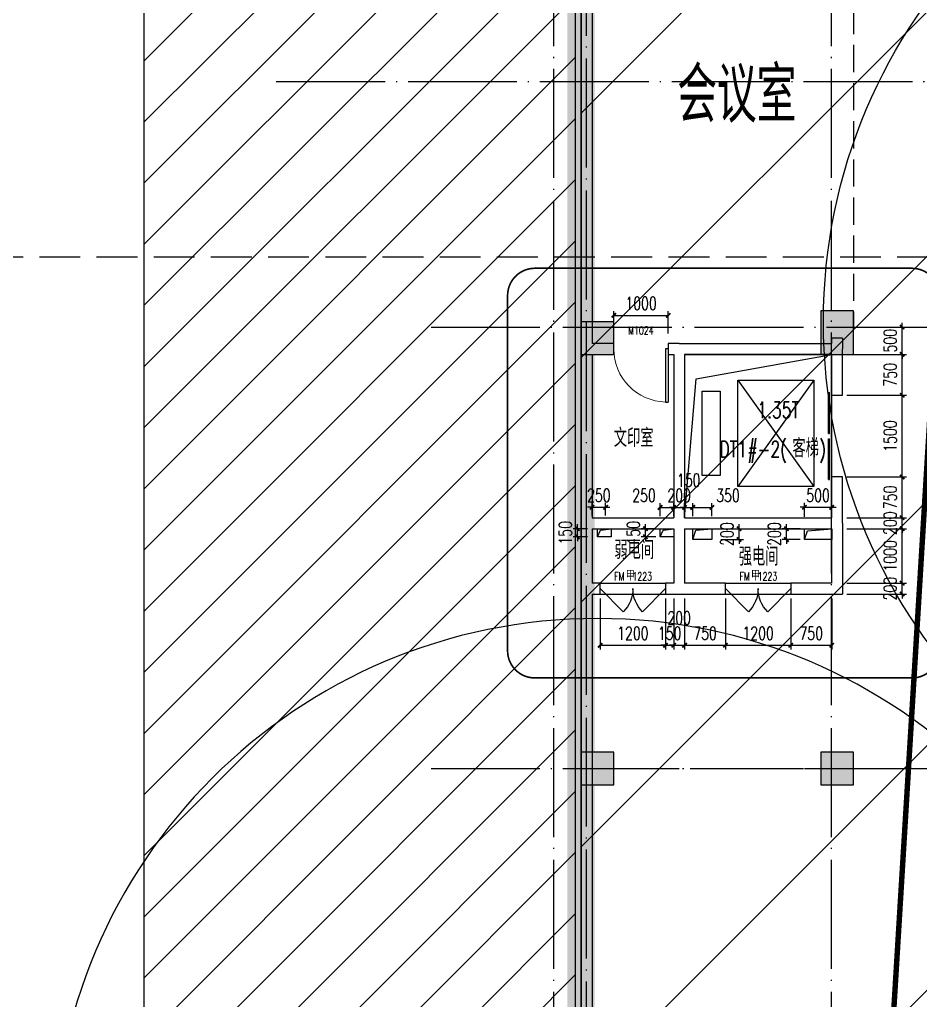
# Model space of a CAD drawing. Extents: x -821772 to -21949, y 506164 to 1049594.
# Drawn here: x -94263 to -77725, y 761861 to 779865 of the extents above; entities that cross this region are included whole.
import ezdxf
from ezdxf.xclip import XClip

# ---------------------------------------------------------------- set-up
doc = ezdxf.new("R2010")
doc.units = 0
doc.header["$LTSCALE"] = 1000
doc.header["$MEASUREMENT"] = 0
doc.header["$XCLIPFRAME"] = 2
for name, pattern in [('10平面20250807_t3$0$DASH', [0.35, 0.25, -0.1]), ('10平面20250807_t3$0$DOTE', [2.42, 2, -0.2, 0.02, -0.2]), ('ACAD_ISO04W100', [30.5, 24, -3, 0.5, -3]), ('DASH', [0.35, 0.25, -0.1])]:
    doc.linetypes.add(name, pattern=pattern)
doc.layers.get('Defpoints').update_dxf_attribs({"color": 210})
doc.layers.add('1-防火分区线', color=201, linetype='DASH', lineweight=50)
doc.layers.add('s疏散距离', color=1, linetype='ACAD_ISO04W100', lineweight=18)
for name, color, linetype in [('10平面20250807_t3$0$A-AXIS-DOTE', 8, '10平面20250807_t3$0$DOTE'), ('10平面20250807_t3$0$A-AXIS-DP', 8, 'Continuous'), ('10平面20250807_t3$0$A-AXIS-SYMB', 8, 'Continuous'), ('10平面20250807_t3$0$A-HATCH-2', 8, 'Continuous'), ('10平面20250807_t3$0$A-LIN-V', 8, 'Continuous'), ('10平面20250807_t3$0$A-STAIR', 8, 'Continuous'), ('10平面20250807_t3$0$A-TEXT', 8, 'Continuous'), ('10平面20250807_t3$0$A-WINDOW', 8, 'Continuous'), ('10平面20250807_t3$0$A-防火门窗', 8, 'Continuous'), ('10平面20250807_t3$0$AS-COLN', 8, 'Continuous'), ('10平面20250807_t3$0$AS-WALL', 8, 'Continuous'), ('10平面20250807_t3$0$AS-结构边线层', 8, 'Continuous'), ('10平面20250807_t3$0$DIM_ELEV', 8, 'Continuous'), ('10平面20250807_t3$0$DIM_SYMB', 8, 'Continuous'), ('10平面20250807_t3$0$PUB_HATCH', 8, 'Continuous'), ('10平面20250807_t3$0$PUB_TEXT', 8, 'Continuous'), ('10平面20250807_t3$0$SB_ZF消火栓', 10, 'Continuous'), ('10平面20250807_t3$0$WINDOW', 8, 'Continuous'), ('10平面20250807_t3$0$建-门窗编号', 8, 'Continuous'), ('PUB_HATCH', 8, 'Continuous')]:
    doc.layers.add(name, color=color, linetype=linetype)
doc.styles.add('10平面20250807_t3$0$_TCH_DIM_T3', font='SIMPLEX', dxfattribs={"width": 0.705882, "bigfont": 'GBCBIG'})
doc.styles.add('10平面20250807_t3$0$A-STANDARD', font='SIMPLEX', dxfattribs={"bigfont": 'GBCBIG'})
doc.styles.add('10平面20250807_t3$0$A-WIN-LABEL', font='SIMPLEX', dxfattribs={"bigfont": 'GBCBIG'})
doc.styles.add('10平面20250807_t3$0$Standard', font='gbenor.shx', dxfattribs={"bigfont": 'gbcbig.shx'})
doc.dimstyles.new('10平面20250807_t3$0$_TCH_ARCH&&80', dxfattribs={"dimtxt": 238, "dimasz": 80, "dimexe": 80, "dimexo": 80, "dimgap": 101, "dimtad": 1, "dimdec": 0, "dimzin": 0, "dimdsep": 46, "dimtxsty": '10平面20250807_t3$0$_TCH_DIM_T3', "dimblk": '10平面20250807_t3$0$_ArchTick', "dimcen": 0.09, "dimclrt": 7, "dimazin": 2, "dimtfac": 1, "dimtdec": 0, "dimtix": 1, "dimtmove": 2, "dimatfit": 3, "dimfxl": 0, "dimtolj": 1, "dimtzin": 0, "dimarcsym": 0})

# ---------------------------------------------------------------- blocks, each defined once
blk = doc.blocks.new('10平面20250807_t3$0$dote')
at = {"layer": '10平面20250807_t3$0$A-AXIS-DOTE'}
for p, q in [((136282.2, -69000), (136282.2, 36606.4)), ((141382.2, -69000), (141382.2, 36662.3)), ((136882.2, -68810), (136882.2, 36400)), ((167065, -26100), (130992.2, -26100)), ((134026.4, -30600), (158590, -30600)), ((134026.4, -38700), (158590, -38700))]:
    blk.add_line(p, q, dxfattribs=at)
at = {"layer": '10平面20250807_t3$0$DIM_SYMB', "linetype": '10平面20250807_t3$0$DASH', "ltscale": 3}
blk.add_lwpolyline([(85886.4, -29308.6), (162136.4, -29308.6)], dxfattribs=at)
blk = doc.blocks.new('10平面20250807_t3$0$43243')
at = {"layer": '10平面20250807_t3$0$AS-结构边线层'}
for points in [[(-70554, 782920), (-70554, 774520), (-68354, 774520), (-68354, 741420), (-80454, 741420), (-80454, 741720), (-80554, 741720), (-80554, 741920), (-82854, 741920), (-82854, 741720), (-83154, 741720), (-83154, 741420), (-83954, 741420), (-83954, 741420), (-83954, 832020)], [(-82054, 770720), (-81840, 773270), (-79354, 773720)], [(-83654, 770370), (-83600, 770490), (-83404, 770520)], [(-82504, 770370), (-82450, 770490), (-82254, 770520)], [(-81904, 770320), (-81850, 770490), (-81554, 770520)], [(-79854, 770320), (-79800, 770480), (-79354, 770520)]]:
    blk.add_lwpolyline(points, dxfattribs=at)
for points in [[(-82054, 770720), (-79354, 770720), (-79354, 773720), (-82054, 773720)], [(-83654, 770520), (-83404, 770520), (-83404, 770370), (-83654, 770370)], [(-82504, 770520), (-82254, 770520), (-82254, 770370), (-82504, 770370)], [(-81904, 770520), (-81554, 770520), (-81554, 770320), (-81904, 770320)], [(-79854, 770520), (-79354, 770520), (-79354, 770320), (-79854, 770320)]]:
    blk.add_lwpolyline(points, close=True, dxfattribs=at)
blk = doc.blocks.new('10平面20250807_t3$0$3132')
at = {"layer": '10平面20250807_t3$0$DIM_ELEV', "linetype": '10平面20250807_t3$0$DASH', "const_width": 30}
blk.add_lwpolyline([(-84804, 775300), (-77880, 775300, -0.414214), (-77380, 774800), (-77380, 768280, -0.414214), (-77880, 767780), (-84804, 767780, -0.414214), (-85304, 768280), (-85304, 774800, -0.414214)], format="xyb", close=True, dxfattribs=at)
blk = doc.blocks.new('10平面20250807_t3$0$A$C5D961328')
at = {"layer": '10平面20250807_t3$0$A-LIN-V', "ltscale": 500}
blk.add_circle((350, 40), 10001, dxfattribs=at)
blk = doc.blocks.new('10平面20250807_t3$0$234243242332')
at = {"layer": '10平面20250807_t3$0$SB_ZF消火栓', "rotation": 180}
blk.add_blockref('10平面20250807_t3$0$A$C5D961328', (-69154, 774360), dxfattribs=at)
at = {"layer": '10平面20250807_t3$0$SB_ZF消火栓', "xscale": -1, "rotation": 270}
blk.add_blockref('10平面20250807_t3$0$A$C5D961328', (-83694, 758520), dxfattribs=at)
blk = doc.blocks.new('10平面20250807_t3$0$w4324323333')
at = {"layer": '10平面20250807_t3$0$AS-COLN'}
for p, q in [((-78954, 774520), (-79554, 774520)), ((-79554, 774520), (-79554, 773720)), ((-78954, 773720), (-78954, 774520)), ((-83354, 774320), (-83954, 774320)), ((-83954, 774320), (-83954, 773720)), ((-83354, 773720), (-83354, 774320)), ((-83954, 773720), (-83354, 773720)), ((-79554, 773720), (-78954, 773720)), ((-83354, 766420), (-83954, 766420)), ((-83954, 766420), (-83954, 765820)), ((-83354, 765820), (-83354, 766420)), ((-78954, 766420), (-79554, 766420)), ((-79554, 766420), (-79554, 765820)), ((-78954, 765820), (-78954, 766420)), ((-83954, 765820), (-83354, 765820)), ((-79554, 765820), (-78954, 765820))]:
    blk.add_line(p, q, dxfattribs=at)
blk = doc.blocks.new('10平面20250807_t3$0$_ArchTick')
at = {"color": 0, "linetype": 'ByBlock', "const_width": 0.4}
blk.add_lwpolyline([(-0.5, -0.5), (0.5, 0.5)], dxfattribs=at)
blk = doc.blocks.new('*D11388')
at = {"layer": '10平面20250807_t3$0$A-AXIS-DP', "color": 0, "lineweight": -2}
for p, q in [((-83754, 770760), (-83754, 770992)), ((-83504, 770760), (-83504, 770992)), ((-83754, 770912), (-83834, 770912)), ((-83754, 770912), (-83504, 770912)), ((-83504, 770912), (-83424, 770912))]:
    blk.add_line(p, q, dxfattribs=at)
at = {"layer": 'Defpoints', "color": 0}
for p in [(-83504, 770912), (-83754, 770680), (-83504, 770680)]:
    blk.add_point(p, dxfattribs=at)
at = {"layer": '10平面20250807_t3$0$A-AXIS-DP', "color": 0, "lineweight": -2, "xscale": 80, "yscale": 80, "zscale": 80}
blk.add_blockref('10平面20250807_t3$0$_ArchTick', (-83754, 770912), dxfattribs=at)
at = {"layer": '10平面20250807_t3$0$A-AXIS-DP', "color": 0, "lineweight": -2, "xscale": 80, "yscale": 80, "zscale": 80, "rotation": 180}
blk.add_blockref('10平面20250807_t3$0$_ArchTick', (-83504, 770912), dxfattribs=at)
at = {"layer": '10平面20250807_t3$0$A-AXIS-DP', "color": 7, "insert": (-83629, 771132), "char_height": 238, "attachment_point": 5, "style": '10平面20250807_t3$0$_TCH_DIM_T3'}
blk.add_mtext('\\A1;250', dxfattribs=at)
blk = doc.blocks.new('*D11389')
at = {"layer": '10平面20250807_t3$0$A-AXIS-DP', "color": 0, "lineweight": -2}
for p, q in [((-84023, 770520), (-84023, 770600)), ((-83834, 770520), (-84103, 770520)), ((-84023, 770370), (-84023, 770520)), ((-83834, 770370), (-84103, 770370)), ((-84023, 770370), (-84023, 770290))]:
    blk.add_line(p, q, dxfattribs=at)
at = {"layer": 'Defpoints', "color": 0}
for p in [(-84023, 770520), (-83754, 770520), (-83754, 770370)]:
    blk.add_point(p, dxfattribs=at)
at = {"layer": '10平面20250807_t3$0$A-AXIS-DP', "color": 0, "lineweight": -2, "xscale": 80, "yscale": 80, "zscale": 80}
for p, rotation in [((-84023, 770520), 270), ((-84023, 770370), 90)]:
    blk.add_blockref('10平面20250807_t3$0$_ArchTick', p, dxfattribs=dict(at, rotation=rotation))
at = {"layer": '10平面20250807_t3$0$A-AXIS-DP', "color": 7, "insert": (-84243, 770445), "char_height": 238, "attachment_point": 5, "rotation": 90, "style": '10平面20250807_t3$0$_TCH_DIM_T3'}
blk.add_mtext('\\A1;150', dxfattribs=at)
blk = doc.blocks.new('*D11390')
at = {"layer": '10平面20250807_t3$0$A-AXIS-DP', "color": 0, "lineweight": -2}
for p, q in [((-82773, 770520), (-82773, 770600)), ((-82584, 770520), (-82853, 770520)), ((-82773, 770370), (-82773, 770520)), ((-82584, 770370), (-82853, 770370)), ((-82773, 770370), (-82773, 770290))]:
    blk.add_line(p, q, dxfattribs=at)
at = {"layer": 'Defpoints', "color": 0}
for p in [(-82773, 770520), (-82504, 770520), (-82504, 770370)]:
    blk.add_point(p, dxfattribs=at)
at = {"layer": '10平面20250807_t3$0$A-AXIS-DP', "color": 0, "lineweight": -2, "xscale": 80, "yscale": 80, "zscale": 80}
for p, rotation in [((-82773, 770520), 270), ((-82773, 770370), 90)]:
    blk.add_blockref('10平面20250807_t3$0$_ArchTick', p, dxfattribs=dict(at, rotation=rotation))
at = {"layer": '10平面20250807_t3$0$A-AXIS-DP', "color": 7, "insert": (-82993, 770445), "char_height": 238, "attachment_point": 5, "rotation": 90, "style": '10平面20250807_t3$0$_TCH_DIM_T3'}
blk.add_mtext('\\A1;150', dxfattribs=at)
blk = doc.blocks.new('*D11391')
at = {"layer": '10平面20250807_t3$0$A-AXIS-DP', "color": 0, "lineweight": -2}
for p, q in [((-82504, 770750), (-82504, 770990)), ((-82254, 770750), (-82254, 770990)), ((-82504, 770910), (-82254, 770910))]:
    blk.add_line(p, q, dxfattribs=at)
at = {"layer": 'Defpoints', "color": 0}
for p in [(-82254, 770910), (-82504, 770670), (-82254, 770670)]:
    blk.add_point(p, dxfattribs=at)
at = {"layer": '10平面20250807_t3$0$A-AXIS-DP', "color": 0, "lineweight": -2, "xscale": 80, "yscale": 80, "zscale": 80, "rotation": 180}
blk.add_blockref('10平面20250807_t3$0$_ArchTick', (-82504, 770910), dxfattribs=at)
at = {"layer": '10平面20250807_t3$0$A-AXIS-DP', "color": 0, "lineweight": -2, "xscale": 80, "yscale": 80, "zscale": 80}
blk.add_blockref('10平面20250807_t3$0$_ArchTick', (-82254, 770910), dxfattribs=at)
at = {"layer": '10平面20250807_t3$0$A-AXIS-DP', "color": 7, "insert": (-82800, 771130), "char_height": 238, "attachment_point": 5, "style": '10平面20250807_t3$0$_TCH_DIM_T3'}
blk.add_mtext('\\A1;250', dxfattribs=at)
blk = doc.blocks.new('*D11392')
at = {"layer": '10平面20250807_t3$0$A-AXIS-DP', "color": 0, "lineweight": -2}
for p, q in [((-82254, 770750), (-82254, 770990)), ((-82054, 770750), (-82054, 770990)), ((-82254, 770910), (-82334, 770910)), ((-82254, 770910), (-82054, 770910)), ((-82054, 770910), (-81974, 770910))]:
    blk.add_line(p, q, dxfattribs=at)
at = {"layer": 'Defpoints', "color": 0}
for p in [(-82054, 770910), (-82254, 770670), (-82054, 770670)]:
    blk.add_point(p, dxfattribs=at)
at = {"layer": '10平面20250807_t3$0$A-AXIS-DP', "color": 0, "lineweight": -2, "xscale": 80, "yscale": 80, "zscale": 80}
blk.add_blockref('10平面20250807_t3$0$_ArchTick', (-82254, 770910), dxfattribs=at)
at = {"layer": '10平面20250807_t3$0$A-AXIS-DP', "color": 0, "lineweight": -2, "xscale": 80, "yscale": 80, "zscale": 80, "rotation": 180}
blk.add_blockref('10平面20250807_t3$0$_ArchTick', (-82054, 770910), dxfattribs=at)
at = {"layer": '10平面20250807_t3$0$A-AXIS-DP', "color": 7, "insert": (-82154, 771130), "char_height": 238, "attachment_point": 5, "style": '10平面20250807_t3$0$_TCH_DIM_T3'}
blk.add_mtext('\\A1;200', dxfattribs=at)
blk = doc.blocks.new('*D11393')
at = {"layer": '10平面20250807_t3$0$A-AXIS-DP', "color": 0, "lineweight": -2}
for p, q in [((-82054, 770750), (-82054, 770990)), ((-81904, 770750), (-81904, 770990)), ((-82054, 770910), (-82134, 770910)), ((-82054, 770910), (-81904, 770910)), ((-81904, 770910), (-81824, 770910))]:
    blk.add_line(p, q, dxfattribs=at)
at = {"layer": 'Defpoints', "color": 0}
for p in [(-81904, 770910), (-82054, 770670), (-81904, 770670)]:
    blk.add_point(p, dxfattribs=at)
at = {"layer": '10平面20250807_t3$0$A-AXIS-DP', "color": 0, "lineweight": -2, "xscale": 80, "yscale": 80, "zscale": 80}
blk.add_blockref('10平面20250807_t3$0$_ArchTick', (-82054, 770910), dxfattribs=at)
at = {"layer": '10平面20250807_t3$0$A-AXIS-DP', "color": 0, "lineweight": -2, "xscale": 80, "yscale": 80, "zscale": 80, "rotation": 180}
blk.add_blockref('10平面20250807_t3$0$_ArchTick', (-81904, 770910), dxfattribs=at)
at = {"layer": '10平面20250807_t3$0$A-AXIS-DP', "color": 7, "insert": (-81979, 771410), "char_height": 238, "attachment_point": 5, "style": '10平面20250807_t3$0$_TCH_DIM_T3'}
blk.add_mtext('\\A1;150', dxfattribs=at)
blk = doc.blocks.new('*D11394')
at = {"layer": '10平面20250807_t3$0$A-AXIS-DP', "color": 0, "lineweight": -2}
for p, q in [((-81904, 770750), (-81904, 770990)), ((-81554, 770750), (-81554, 770990)), ((-81904, 770910), (-81554, 770910))]:
    blk.add_line(p, q, dxfattribs=at)
at = {"layer": 'Defpoints', "color": 0}
for p in [(-81554, 770910), (-81904, 770670), (-81554, 770670)]:
    blk.add_point(p, dxfattribs=at)
at = {"layer": '10平面20250807_t3$0$A-AXIS-DP', "color": 0, "lineweight": -2, "xscale": 80, "yscale": 80, "zscale": 80, "rotation": 180}
blk.add_blockref('10平面20250807_t3$0$_ArchTick', (-81904, 770910), dxfattribs=at)
at = {"layer": '10平面20250807_t3$0$A-AXIS-DP', "color": 0, "lineweight": -2, "xscale": 80, "yscale": 80, "zscale": 80}
blk.add_blockref('10平面20250807_t3$0$_ArchTick', (-81554, 770910), dxfattribs=at)
at = {"layer": '10平面20250807_t3$0$A-AXIS-DP', "color": 7, "insert": (-81258, 771130), "char_height": 238, "attachment_point": 5, "style": '10平面20250807_t3$0$_TCH_DIM_T3'}
blk.add_mtext('\\A1;350', dxfattribs=at)
blk = doc.blocks.new('*D11395')
at = {"layer": '10平面20250807_t3$0$A-AXIS-DP', "color": 0, "lineweight": -2}
for p, q in [((-81055, 770520), (-81055, 770600)), ((-81386, 770520), (-80975, 770520)), ((-81055, 770320), (-81055, 770520)), ((-81386, 770320), (-80975, 770320)), ((-81055, 770320), (-81055, 770240))]:
    blk.add_line(p, q, dxfattribs=at)
at = {"layer": 'Defpoints', "color": 0}
for p in [(-81466, 770520), (-81055, 770520), (-81466, 770320)]:
    blk.add_point(p, dxfattribs=at)
at = {"layer": '10平面20250807_t3$0$A-AXIS-DP', "color": 0, "lineweight": -2, "xscale": 80, "yscale": 80, "zscale": 80}
for p, rotation in [((-81055, 770520), 270), ((-81055, 770320), 90)]:
    blk.add_blockref('10平面20250807_t3$0$_ArchTick', p, dxfattribs=dict(at, rotation=rotation))
at = {"layer": '10平面20250807_t3$0$A-AXIS-DP', "color": 7, "insert": (-81275, 770420), "char_height": 238, "attachment_point": 5, "rotation": 90, "style": '10平面20250807_t3$0$_TCH_DIM_T3'}
blk.add_mtext('\\A1;200', dxfattribs=at)
blk = doc.blocks.new('*D11396')
at = {"layer": '10平面20250807_t3$0$A-AXIS-DP', "color": 0, "lineweight": -2}
for p, q in [((-80185, 770520), (-80185, 770600)), ((-79934, 770520), (-80265, 770520)), ((-80185, 770320), (-80185, 770520)), ((-79934, 770320), (-80265, 770320)), ((-80185, 770320), (-80185, 770240))]:
    blk.add_line(p, q, dxfattribs=at)
at = {"layer": 'Defpoints', "color": 0}
for p in [(-80185, 770520), (-79854, 770520), (-79854, 770320)]:
    blk.add_point(p, dxfattribs=at)
at = {"layer": '10平面20250807_t3$0$A-AXIS-DP', "color": 0, "lineweight": -2, "xscale": 80, "yscale": 80, "zscale": 80}
for p, rotation in [((-80185, 770520), 270), ((-80185, 770320), 90)]:
    blk.add_blockref('10平面20250807_t3$0$_ArchTick', p, dxfattribs=dict(at, rotation=rotation))
at = {"layer": '10平面20250807_t3$0$A-AXIS-DP', "color": 7, "insert": (-80405, 770420), "char_height": 238, "attachment_point": 5, "rotation": 90, "style": '10平面20250807_t3$0$_TCH_DIM_T3'}
blk.add_mtext('\\A1;200', dxfattribs=at)
blk = doc.blocks.new('*D11397')
at = {"layer": '10平面20250807_t3$0$A-AXIS-DP', "color": 0, "lineweight": -2}
for p, q in [((-79854, 770740), (-79854, 770992)), ((-79354, 770740), (-79354, 770992)), ((-79854, 770912), (-79934, 770912)), ((-79854, 770912), (-79354, 770912)), ((-79354, 770912), (-79274, 770912))]:
    blk.add_line(p, q, dxfattribs=at)
at = {"layer": 'Defpoints', "color": 0}
for p in [(-79354, 770912), (-79854, 770660), (-79354, 770660)]:
    blk.add_point(p, dxfattribs=at)
at = {"layer": '10平面20250807_t3$0$A-AXIS-DP', "color": 0, "lineweight": -2, "xscale": 80, "yscale": 80, "zscale": 80}
blk.add_blockref('10平面20250807_t3$0$_ArchTick', (-79854, 770912), dxfattribs=at)
at = {"layer": '10平面20250807_t3$0$A-AXIS-DP', "color": 0, "lineweight": -2, "xscale": 80, "yscale": 80, "zscale": 80, "rotation": 180}
blk.add_blockref('10平面20250807_t3$0$_ArchTick', (-79354, 770912), dxfattribs=at)
at = {"layer": '10平面20250807_t3$0$A-AXIS-DP', "color": 7, "insert": (-79604, 771132), "char_height": 238, "attachment_point": 5, "style": '10平面20250807_t3$0$_TCH_DIM_T3'}
blk.add_mtext('\\A1;500', dxfattribs=at)
blk = doc.blocks.new('*D11617')
at = {"layer": '10平面20250807_t3$0$A-AXIS-DP', "color": 0, "lineweight": -2}
for p, q in [((-83354, 774100), (-83354, 774515)), ((-83354, 774435), (-82354, 774435)), ((-82354, 774100), (-82354, 774515))]:
    blk.add_line(p, q, dxfattribs=at)
at = {"layer": 'Defpoints', "color": 0}
for p in [(-82354, 774435), (-83354, 774020), (-82354, 774020)]:
    blk.add_point(p, dxfattribs=at)
at = {"layer": '10平面20250807_t3$0$A-AXIS-DP', "color": 0, "lineweight": -2, "xscale": 80, "yscale": 80, "zscale": 80, "rotation": 180}
blk.add_blockref('10平面20250807_t3$0$_ArchTick', (-83354, 774435), dxfattribs=at)
at = {"layer": '10平面20250807_t3$0$A-AXIS-DP', "color": 0, "lineweight": -2, "xscale": 80, "yscale": 80, "zscale": 80}
blk.add_blockref('10平面20250807_t3$0$_ArchTick', (-82354, 774435), dxfattribs=at)
at = {"layer": '10平面20250807_t3$0$A-AXIS-DP', "color": 7, "insert": (-82854, 774655), "char_height": 238, "attachment_point": 5, "style": '10平面20250807_t3$0$_TCH_DIM_T3'}
blk.add_mtext('\\A1;1000', dxfattribs=at)
blk = doc.blocks.new('*D12002')
at = {"layer": '10平面20250807_t3$0$A-AXIS-DP', "color": 0, "lineweight": -2}
for p, q in [((-83604, 769240), (-83604, 768300)), ((-82404, 769240), (-82404, 768300)), ((-83604, 768380), (-82404, 768380))]:
    blk.add_line(p, q, dxfattribs=at)
at = {"layer": 'Defpoints', "color": 0}
for p in [(-83604, 769320), (-82404, 769320), (-82404, 768380)]:
    blk.add_point(p, dxfattribs=at)
at = {"layer": '10平面20250807_t3$0$A-AXIS-DP', "color": 0, "lineweight": -2, "xscale": 80, "yscale": 80, "zscale": 80, "rotation": 180}
blk.add_blockref('10平面20250807_t3$0$_ArchTick', (-83604, 768380), dxfattribs=at)
at = {"layer": '10平面20250807_t3$0$A-AXIS-DP', "color": 0, "lineweight": -2, "xscale": 80, "yscale": 80, "zscale": 80}
blk.add_blockref('10平面20250807_t3$0$_ArchTick', (-82404, 768380), dxfattribs=at)
at = {"layer": '10平面20250807_t3$0$A-AXIS-DP', "color": 7, "insert": (-83004, 768600), "char_height": 238, "attachment_point": 5, "style": '10平面20250807_t3$0$_TCH_DIM_T3'}
blk.add_mtext('\\A1;1200', dxfattribs=at)
blk = doc.blocks.new('*D12003')
at = {"layer": '10平面20250807_t3$0$A-AXIS-DP', "color": 0, "lineweight": -2}
for p, q in [((-82404, 769240), (-82404, 768300)), ((-82254, 769240), (-82254, 768300)), ((-82404, 768380), (-82484, 768380)), ((-82404, 768380), (-82254, 768380)), ((-82254, 768380), (-82174, 768380))]:
    blk.add_line(p, q, dxfattribs=at)
at = {"layer": 'Defpoints', "color": 0}
for p in [(-82404, 769320), (-82254, 769320), (-82254, 768380)]:
    blk.add_point(p, dxfattribs=at)
at = {"layer": '10平面20250807_t3$0$A-AXIS-DP', "color": 0, "lineweight": -2, "xscale": 80, "yscale": 80, "zscale": 80}
blk.add_blockref('10平面20250807_t3$0$_ArchTick', (-82404, 768380), dxfattribs=at)
at = {"layer": '10平面20250807_t3$0$A-AXIS-DP', "color": 0, "lineweight": -2, "xscale": 80, "yscale": 80, "zscale": 80, "rotation": 180}
blk.add_blockref('10平面20250807_t3$0$_ArchTick', (-82254, 768380), dxfattribs=at)
at = {"layer": '10平面20250807_t3$0$A-AXIS-DP', "color": 7, "insert": (-82329, 768600), "char_height": 238, "attachment_point": 5, "style": '10平面20250807_t3$0$_TCH_DIM_T3'}
blk.add_mtext('\\A1;150', dxfattribs=at)
blk = doc.blocks.new('*D12004')
at = {"layer": '10平面20250807_t3$0$A-AXIS-DP', "color": 0, "lineweight": -2}
for p, q in [((-82254, 769240), (-82254, 768300)), ((-82054, 769240), (-82054, 768300)), ((-82254, 768380), (-82334, 768380)), ((-82254, 768380), (-82054, 768380)), ((-82054, 768380), (-81974, 768380))]:
    blk.add_line(p, q, dxfattribs=at)
at = {"layer": 'Defpoints', "color": 0}
for p in [(-82254, 769320), (-82054, 769320), (-82054, 768380)]:
    blk.add_point(p, dxfattribs=at)
at = {"layer": '10平面20250807_t3$0$A-AXIS-DP', "color": 0, "lineweight": -2, "xscale": 80, "yscale": 80, "zscale": 80}
blk.add_blockref('10平面20250807_t3$0$_ArchTick', (-82254, 768380), dxfattribs=at)
at = {"layer": '10平面20250807_t3$0$A-AXIS-DP', "color": 0, "lineweight": -2, "xscale": 80, "yscale": 80, "zscale": 80, "rotation": 180}
blk.add_blockref('10平面20250807_t3$0$_ArchTick', (-82054, 768380), dxfattribs=at)
at = {"layer": '10平面20250807_t3$0$A-AXIS-DP', "color": 7, "insert": (-82154, 768880), "char_height": 238, "attachment_point": 5, "style": '10平面20250807_t3$0$_TCH_DIM_T3'}
blk.add_mtext('\\A1;200', dxfattribs=at)
blk = doc.blocks.new('*D12005')
at = {"layer": '10平面20250807_t3$0$A-AXIS-DP', "color": 0, "lineweight": -2}
for p, q in [((-82054, 769240), (-82054, 768300)), ((-81304, 769240), (-81304, 768300)), ((-82054, 768380), (-81304, 768380))]:
    blk.add_line(p, q, dxfattribs=at)
at = {"layer": 'Defpoints', "color": 0}
for p in [(-82054, 769320), (-81304, 769320), (-81304, 768380)]:
    blk.add_point(p, dxfattribs=at)
at = {"layer": '10平面20250807_t3$0$A-AXIS-DP', "color": 0, "lineweight": -2, "xscale": 80, "yscale": 80, "zscale": 80, "rotation": 180}
blk.add_blockref('10平面20250807_t3$0$_ArchTick', (-82054, 768380), dxfattribs=at)
at = {"layer": '10平面20250807_t3$0$A-AXIS-DP', "color": 0, "lineweight": -2, "xscale": 80, "yscale": 80, "zscale": 80}
blk.add_blockref('10平面20250807_t3$0$_ArchTick', (-81304, 768380), dxfattribs=at)
at = {"layer": '10平面20250807_t3$0$A-AXIS-DP', "color": 7, "insert": (-81679, 768600), "char_height": 238, "attachment_point": 5, "style": '10平面20250807_t3$0$_TCH_DIM_T3'}
blk.add_mtext('\\A1;750', dxfattribs=at)
blk = doc.blocks.new('*D12006')
at = {"layer": '10平面20250807_t3$0$A-AXIS-DP', "color": 0, "lineweight": -2}
for p, q in [((-81304, 769240), (-81304, 768300)), ((-80104, 769240), (-80104, 768300)), ((-81304, 768380), (-80104, 768380))]:
    blk.add_line(p, q, dxfattribs=at)
at = {"layer": 'Defpoints', "color": 0}
for p in [(-81304, 769320), (-80104, 769320), (-80104, 768380)]:
    blk.add_point(p, dxfattribs=at)
at = {"layer": '10平面20250807_t3$0$A-AXIS-DP', "color": 0, "lineweight": -2, "xscale": 80, "yscale": 80, "zscale": 80, "rotation": 180}
blk.add_blockref('10平面20250807_t3$0$_ArchTick', (-81304, 768380), dxfattribs=at)
at = {"layer": '10平面20250807_t3$0$A-AXIS-DP', "color": 0, "lineweight": -2, "xscale": 80, "yscale": 80, "zscale": 80}
blk.add_blockref('10平面20250807_t3$0$_ArchTick', (-80104, 768380), dxfattribs=at)
at = {"layer": '10平面20250807_t3$0$A-AXIS-DP', "color": 7, "insert": (-80704, 768600), "char_height": 238, "attachment_point": 5, "style": '10平面20250807_t3$0$_TCH_DIM_T3'}
blk.add_mtext('\\A1;1200', dxfattribs=at)
blk = doc.blocks.new('*D12007')
at = {"layer": '10平面20250807_t3$0$A-AXIS-DP', "color": 0, "lineweight": -2}
for p, q in [((-80104, 769240), (-80104, 768300)), ((-79354, 769240), (-79354, 768300)), ((-80104, 768380), (-79354, 768380))]:
    blk.add_line(p, q, dxfattribs=at)
at = {"layer": 'Defpoints', "color": 0}
for p in [(-80104, 769320), (-79354, 769320), (-79354, 768380)]:
    blk.add_point(p, dxfattribs=at)
at = {"layer": '10平面20250807_t3$0$A-AXIS-DP', "color": 0, "lineweight": -2, "xscale": 80, "yscale": 80, "zscale": 80, "rotation": 180}
blk.add_blockref('10平面20250807_t3$0$_ArchTick', (-80104, 768380), dxfattribs=at)
at = {"layer": '10平面20250807_t3$0$A-AXIS-DP', "color": 0, "lineweight": -2, "xscale": 80, "yscale": 80, "zscale": 80}
blk.add_blockref('10平面20250807_t3$0$_ArchTick', (-79354, 768380), dxfattribs=at)
at = {"layer": '10平面20250807_t3$0$A-AXIS-DP', "color": 7, "insert": (-79729, 768600), "char_height": 238, "attachment_point": 5, "style": '10平面20250807_t3$0$_TCH_DIM_T3'}
blk.add_mtext('\\A1;750', dxfattribs=at)
blk = doc.blocks.new('*D12008')
at = {"layer": '10平面20250807_t3$0$A-AXIS-DP', "color": 0, "lineweight": -2}
for p, q in [((-79074, 774220), (-77980, 774220)), ((-78060, 774220), (-78060, 774300)), ((-78060, 773720), (-78060, 774220)), ((-79074, 773720), (-77980, 773720)), ((-78060, 773720), (-78060, 773640))]:
    blk.add_line(p, q, dxfattribs=at)
at = {"layer": 'Defpoints', "color": 0}
for p in [(-79154, 774220), (-78060, 774220), (-79154, 773720)]:
    blk.add_point(p, dxfattribs=at)
at = {"layer": '10平面20250807_t3$0$A-AXIS-DP', "color": 0, "lineweight": -2, "xscale": 80, "yscale": 80, "zscale": 80}
for p, rotation in [((-78060, 774220), 270), ((-78060, 773720), 90)]:
    blk.add_blockref('10平面20250807_t3$0$_ArchTick', p, dxfattribs=dict(at, rotation=rotation))
at = {"layer": '10平面20250807_t3$0$A-AXIS-DP', "color": 7, "insert": (-78280, 773970), "char_height": 238, "attachment_point": 5, "rotation": 90, "style": '10平面20250807_t3$0$_TCH_DIM_T3'}
blk.add_mtext('\\A1;500', dxfattribs=at)
blk = doc.blocks.new('*D12009')
at = {"layer": '10平面20250807_t3$0$A-AXIS-DP', "color": 0, "lineweight": -2}
for p, q in [((-79074, 773720), (-77980, 773720)), ((-78060, 772970), (-78060, 773720)), ((-79074, 772970), (-77980, 772970))]:
    blk.add_line(p, q, dxfattribs=at)
at = {"layer": 'Defpoints', "color": 0}
for p in [(-79154, 773720), (-78060, 773720), (-79154, 772970)]:
    blk.add_point(p, dxfattribs=at)
at = {"layer": '10平面20250807_t3$0$A-AXIS-DP', "color": 0, "lineweight": -2, "xscale": 80, "yscale": 80, "zscale": 80}
for p, rotation in [((-78060, 773720), 90), ((-78060, 772970), 270)]:
    blk.add_blockref('10平面20250807_t3$0$_ArchTick', p, dxfattribs=dict(at, rotation=rotation))
at = {"layer": '10平面20250807_t3$0$A-AXIS-DP', "color": 7, "insert": (-78280, 773345), "char_height": 238, "attachment_point": 5, "rotation": 90, "style": '10平面20250807_t3$0$_TCH_DIM_T3'}
blk.add_mtext('\\A1;750', dxfattribs=at)
blk = doc.blocks.new('*D12010')
at = {"layer": '10平面20250807_t3$0$A-AXIS-DP', "color": 0, "lineweight": -2}
for p, q in [((-79074, 772970), (-77980, 772970)), ((-78060, 771470), (-78060, 772970)), ((-79074, 771470), (-77980, 771470))]:
    blk.add_line(p, q, dxfattribs=at)
at = {"layer": 'Defpoints', "color": 0}
for p in [(-79154, 772970), (-78060, 772970), (-79154, 771470)]:
    blk.add_point(p, dxfattribs=at)
at = {"layer": '10平面20250807_t3$0$A-AXIS-DP', "color": 0, "lineweight": -2, "xscale": 80, "yscale": 80, "zscale": 80}
for p, rotation in [((-78060, 772970), 90), ((-78060, 771470), 270)]:
    blk.add_blockref('10平面20250807_t3$0$_ArchTick', p, dxfattribs=dict(at, rotation=rotation))
at = {"layer": '10平面20250807_t3$0$A-AXIS-DP', "color": 7, "insert": (-78280, 772220), "char_height": 238, "attachment_point": 5, "rotation": 90, "style": '10平面20250807_t3$0$_TCH_DIM_T3'}
blk.add_mtext('\\A1;1500', dxfattribs=at)
blk = doc.blocks.new('*D12011')
at = {"layer": '10平面20250807_t3$0$A-AXIS-DP', "color": 0, "lineweight": -2}
for p, q in [((-79074, 771470), (-77980, 771470)), ((-78060, 770720), (-78060, 771470)), ((-79074, 770720), (-77980, 770720))]:
    blk.add_line(p, q, dxfattribs=at)
at = {"layer": 'Defpoints', "color": 0}
for p in [(-79154, 771470), (-78060, 771470), (-79154, 770720)]:
    blk.add_point(p, dxfattribs=at)
at = {"layer": '10平面20250807_t3$0$A-AXIS-DP', "color": 0, "lineweight": -2, "xscale": 80, "yscale": 80, "zscale": 80}
for p, rotation in [((-78060, 771470), 90), ((-78060, 770720), 270)]:
    blk.add_blockref('10平面20250807_t3$0$_ArchTick', p, dxfattribs=dict(at, rotation=rotation))
at = {"layer": '10平面20250807_t3$0$A-AXIS-DP', "color": 7, "insert": (-78280, 771095), "char_height": 238, "attachment_point": 5, "rotation": 90, "style": '10平面20250807_t3$0$_TCH_DIM_T3'}
blk.add_mtext('\\A1;750', dxfattribs=at)
blk = doc.blocks.new('*D12012')
at = {"layer": '10平面20250807_t3$0$A-AXIS-DP', "color": 0, "lineweight": -2}
for p, q in [((-78060, 770720), (-78060, 770800)), ((-79074, 770720), (-77980, 770720)), ((-78060, 770520), (-78060, 770720)), ((-79074, 770520), (-77980, 770520)), ((-78060, 770520), (-78060, 770440))]:
    blk.add_line(p, q, dxfattribs=at)
at = {"layer": 'Defpoints', "color": 0}
for p in [(-79154, 770720), (-78060, 770720), (-79154, 770520)]:
    blk.add_point(p, dxfattribs=at)
at = {"layer": '10平面20250807_t3$0$A-AXIS-DP', "color": 0, "lineweight": -2, "xscale": 80, "yscale": 80, "zscale": 80}
for p, rotation in [((-78060, 770720), 270), ((-78060, 770520), 90)]:
    blk.add_blockref('10平面20250807_t3$0$_ArchTick', p, dxfattribs=dict(at, rotation=rotation))
at = {"layer": '10平面20250807_t3$0$A-AXIS-DP', "color": 7, "insert": (-78280, 770620), "char_height": 238, "attachment_point": 5, "rotation": 90, "style": '10平面20250807_t3$0$_TCH_DIM_T3'}
blk.add_mtext('\\A1;200', dxfattribs=at)
blk = doc.blocks.new('*D12013')
at = {"layer": '10平面20250807_t3$0$A-AXIS-DP', "color": 0, "lineweight": -2}
for p, q in [((-79074, 770520), (-77980, 770520)), ((-78060, 769520), (-78060, 770520)), ((-79074, 769520), (-77980, 769520))]:
    blk.add_line(p, q, dxfattribs=at)
at = {"layer": 'Defpoints', "color": 0}
for p in [(-79154, 770520), (-78060, 770520), (-79154, 769520)]:
    blk.add_point(p, dxfattribs=at)
at = {"layer": '10平面20250807_t3$0$A-AXIS-DP', "color": 0, "lineweight": -2, "xscale": 80, "yscale": 80, "zscale": 80}
for p, rotation in [((-78060, 770520), 90), ((-78060, 769520), 270)]:
    blk.add_blockref('10平面20250807_t3$0$_ArchTick', p, dxfattribs=dict(at, rotation=rotation))
at = {"layer": '10平面20250807_t3$0$A-AXIS-DP', "color": 7, "insert": (-78280, 770020), "char_height": 238, "attachment_point": 5, "rotation": 90, "style": '10平面20250807_t3$0$_TCH_DIM_T3'}
blk.add_mtext('\\A1;1000', dxfattribs=at)
blk = doc.blocks.new('*D12014')
at = {"layer": '10平面20250807_t3$0$A-AXIS-DP', "color": 0, "lineweight": -2}
for p, q in [((-79074, 769520), (-77980, 769520)), ((-78060, 769520), (-78060, 769600)), ((-78060, 769320), (-78060, 769520)), ((-79074, 769320), (-77980, 769320)), ((-78060, 769320), (-78060, 769240))]:
    blk.add_line(p, q, dxfattribs=at)
at = {"layer": 'Defpoints', "color": 0}
for p in [(-79154, 769520), (-78060, 769520), (-79154, 769320)]:
    blk.add_point(p, dxfattribs=at)
at = {"layer": '10平面20250807_t3$0$A-AXIS-DP', "color": 0, "lineweight": -2, "xscale": 80, "yscale": 80, "zscale": 80}
for p, rotation in [((-78060, 769520), 270), ((-78060, 769320), 90)]:
    blk.add_blockref('10平面20250807_t3$0$_ArchTick', p, dxfattribs=dict(at, rotation=rotation))
at = {"layer": '10平面20250807_t3$0$A-AXIS-DP', "color": 7, "insert": (-78280, 769420), "char_height": 238, "attachment_point": 5, "rotation": 90, "style": '10平面20250807_t3$0$_TCH_DIM_T3'}
blk.add_mtext('\\A1;200', dxfattribs=at)
blk = doc.blocks.new('10平面20250807_t3$0$$DorLib2D$00000116')
at = {"color": 0}
for p, q in [((-0.5, 0), (-0.146, 0.354)), ((0.5, 0), (0.146, 0.354))]:
    blk.add_line(p, q, dxfattribs=at)
for centre, start, end in [((-0.5, 0), 0, 45), ((0.5, 0), 135, 180)]:
    blk.add_arc(centre, 0.5, start, end, dxfattribs=at)
blk = doc.blocks.new('10平面20250807_t3$0$$DorLib2D$00000001')
for p, q in [((0.45, 0.975), (0.5, 0.975)), ((0.45, 0), (0.45, 0.975)), ((0.5, 0), (0.5, 0.975)), ((0.5, 0), (0.45, 0))]:
    blk.add_line(p, q)
at = {"lineweight": 13}
blk.add_arc((0.475, 0), 0.975, 91.4693, 180, dxfattribs=at)
blk = doc.blocks.new('10平面20250807_t3$0$$DORLIB2D$00000127')
at = {"color": 0}
for points in [[(-0.533, 0.795), (-0.533, 0.69)], [(-0.033, 0.795), (-0.533, 0.795)], [(-0.033, 0.795), (-0.033, 0.69)], [(0.533, 0.795), (0.033, 0.795)], [(0.033, 0.795), (0.033, 0.69)], [(0.533, 0.795), (0.533, 0.69)], [(-0.033, 0.69), (-0.533, 0.69)], [(0.533, 0.69), (0.033, 0.69)], [(0.5, 0.5), (-0.5, 0.5)]]:
    blk.add_lwpolyline(points, dxfattribs=at)
blk = doc.blocks.new('10平面20250807_t3')
at = {"layer": '10平面20250807_t3$0$A-HATCH-2'}
h = blk.add_hatch(dxfattribs=at)
h.set_pattern_fill('ANSI31', color=256, scale=500)
h.set_pattern_definition([(45, (0, 0), (-561.266, 561.266), [])])
h.paths.add_polyline_path([(-84054.2, 832520), (-91980, 832520), (-91980, 741120), (-84054.2, 741120)])
at = {"layer": '10平面20250807_t3$0$A-WINDOW'}
h = blk.add_hatch(dxfattribs=at)
h.set_pattern_fill('ANSI31', color=256, scale=100)
h.set_pattern_definition([(45, (0, 0), (-112.253202, 112.253202), [])])
edge = h.paths.add_edge_path()
edge.add_line((-91980, 835400), (-91980, 787330))
edge.add_line((-91980, 787330), (-91812, 787268.9))
edge.add_line((-91812, 787268.9), (-92148, 787209.6))
edge.add_line((-92148, 787209.6), (-91980, 787150))
edge.add_line((-91980, 787150), (-91980, 739080))
at = {"layer": '10平面20250807_t3$0$PUB_HATCH'}
for points in [[(-79554.2, 773720), (-78954.2, 773720), (-78954.2, 774520), (-79554.2, 774520)], [(-83954.2, 773720), (-83354.2, 773720), (-83354.2, 774320), (-83954.2, 774320)], [(-83954.2, 765820), (-83354.2, 765820), (-83354.2, 766420), (-83954.2, 766420)], [(-79554.2, 765820), (-78954.2, 765820), (-78954.2, 766420), (-79554.2, 766420)]]:
    blk.add_hatch(color=256, dxfattribs=at).paths.add_polyline_path(points)
at = {"layer": '10平面20250807_t3$0$A-AXIS-SYMB'}
blk.add_lwpolyline([(-91980, 835400), (-91980, 787330), (-91812, 787268.9), (-92148, 787209.6), (-91980, 787150), (-91980, 739080)], dxfattribs=at)
at = {"layer": '10平面20250807_t3$0$A-HATCH-2'}
blk.add_lwpolyline([(-84054.2, 832520), (-91980, 832520), (-91980, 741120), (-84054.2, 741120)], close=True, dxfattribs=at)
at = {"layer": '10平面20250807_t3$0$A-STAIR'}
for p, q in [((-81079.2, 773245), (-79679.2, 773245)), ((-81079.2, 771295), (-81079.2, 773245)), ((-81079.2, 773245), (-79679.2, 771295)), ((-79679.2, 773245), (-81079.2, 771295)), ((-79679.2, 773245), (-79679.2, 771295)), ((-81729.2, 773045), (-81404.2, 773045)), ((-81729.2, 771495), (-81729.2, 773045)), ((-81404.2, 773045), (-81404.2, 771495)), ((-81404.2, 771495), (-81729.2, 771495)), ((-79679.2, 771295), (-81079.2, 771295))]:
    blk.add_line(p, q, dxfattribs=at)
at = {"layer": '10平面20250807_t3$0$A-防火门窗'}
for p, q in [((-83604.2, 769520), (-82404.2, 769520)), ((-81304.2, 769520), (-80104.2, 769520)), ((-83604.2, 769320), (-82404.2, 769320)), ((-81304.2, 769320), (-80104.2, 769320))]:
    blk.add_line(p, q, dxfattribs=at)
at = {"layer": '10平面20250807_t3$0$AS-WALL'}
for p, q in [((-83954.2, 792520), (-83954.2, 773820)), ((-83754.2, 792420), (-83754.2, 773920)), ((-79354.2, 774020), (-79354.2, 773920)), ((-79154.2, 774020), (-79354.2, 774020)), ((-79154.2, 774020), (-79154.2, 773820)), ((-83954.2, 773820), (-83954.2, 770620)), ((-83354.2, 773920), (-83754.2, 773920)), ((-83354.2, 773720), (-83354.2, 773920)), ((-82154.2, 773920), (-82354.2, 773920)), ((-82354.2, 773920), (-82354.2, 773720)), ((-82154.2, 773920), (-79354.2, 773920)), ((-79154.2, 772970), (-79154.2, 773820)), ((-83754.2, 773720), (-83354.2, 773720)), ((-83754.2, 773720), (-83754.2, 770720)), ((-82354.2, 773720), (-82254.2, 773720)), ((-82254.2, 773720), (-82254.2, 770720)), ((-82054.2, 773720), (-79354.2, 773720)), ((-82054.2, 773720), (-82054.2, 770720)), ((-79354.2, 773720), (-79354.2, 772970)), ((-79354.2, 772970), (-79154.2, 772970)), ((-79154.2, 771470), (-79354.2, 771470)), ((-79354.2, 771470), (-79354.2, 770720)), ((-79154.2, 770620), (-79154.2, 771470)), ((-83954.2, 770620), (-83954.2, 769420)), ((-83754.2, 770720), (-82254.2, 770720)), ((-82054.2, 770720), (-79354.2, 770720)), ((-79154.2, 770620), (-79154.2, 769320)), ((-83754.2, 770520), (-82254.2, 770520)), ((-83754.2, 770520), (-83754.2, 769520)), ((-82254.2, 770520), (-82254.2, 769520)), ((-82054.2, 770520), (-79354.2, 770520)), ((-82054.2, 770520), (-82054.2, 769520)), ((-79354.2, 770520), (-79354.2, 769520)), ((-83604.2, 769520), (-83754.2, 769520)), ((-83604.2, 769320), (-83604.2, 769520)), ((-82254.2, 769520), (-82404.2, 769520)), ((-82404.2, 769520), (-82404.2, 769320)), ((-81304.2, 769520), (-82054.2, 769520)), ((-81304.2, 769320), (-81304.2, 769520)), ((-79354.2, 769520), (-80104.2, 769520)), ((-80104.2, 769520), (-80104.2, 769320)), ((-83954.2, 769420), (-83954.2, 751120)), ((-83754.2, 769320), (-83604.2, 769320)), ((-83754.2, 769320), (-83754.2, 751220)), ((-82404.2, 769320), (-82154.2, 769320)), ((-82154.2, 769320), (-81304.2, 769320)), ((-80104.2, 769320), (-79154.2, 769320))]:
    blk.add_line(p, q, dxfattribs=at)
at = {"layer": '10平面20250807_t3$0$AS-WALL', "linetype": '10平面20250807_t3$0$DASH', "ltscale": 2}
for points in [[(-78954.2, 782900), (-78954.2, 774220)], [(-84054.2, 766120), (-68654.2, 766120)]]:
    blk.add_lwpolyline(points, dxfattribs=at)
at = {"layer": '10平面20250807_t3$0$A-AXIS-DP'}
blk.add_blockref('10平面20250807_t3$0$3132', (0, 0), dxfattribs=at)
at = {"layer": '10平面20250807_t3$0$A-WINDOW'}
blk.add_blockref('10平面20250807_t3$0$43243', (0, 0), dxfattribs=at)
ref = blk.add_blockref('10平面20250807_t3$0$$DorLib2D$00000001', (-82854.2, 773820), dxfattribs=dict(at, xscale=1000, yscale=-1000, zscale=199.9999999999999, rotation=359.9999999901714))
ref.add_attrib('A', 'M1024', (-83091.7, 774083.1), dxfattribs={"layer": '10平面20250807_t3$0$建-门窗编号', "ltscale": 500, "height": 148.75, "style": '10平面20250807_t3$0$A-WIN-LABEL', "width": 0.705882})
at = {"layer": '10平面20250807_t3$0$A-防火门窗', "xscale": 1200, "yscale": -1200, "zscale": 199.9999999999999}
for p, rotation in [((-83004.2, 769420), 359.9999999991917), ((-80704.2, 769420), 359.9999999991927)]:
    blk.add_blockref('10平面20250807_t3$0$$DorLib2D$00000116', p, dxfattribs=dict(at, rotation=rotation))
at = {"layer": '10平面20250807_t3$0$AS-COLN'}
blk.add_blockref('10平面20250807_t3$0$w4324323333', (0, 0), dxfattribs=at)
at = {"layer": '10平面20250807_t3$0$AS-WALL'}
blk.add_blockref('10平面20250807_t3$0$dote', (-220736.4, 804820), dxfattribs=at)
at = {"layer": '10平面20250807_t3$0$SB_ZF消火栓', "linetype": 'Continuous'}
blk.add_blockref('10平面20250807_t3$0$234243242332', (0, 0), dxfattribs=at)
at = {"layer": '10平面20250807_t3$0$WINDOW', "xscale": 1500, "yscale": -199.9999999999999, "zscale": 1500, "rotation": 269.9999999583889}
blk.add_blockref('10平面20250807_t3$0$$DORLIB2D$00000127', (-79254.2, 772220), dxfattribs=at)
at = {"layer": '10平面20250807_t3$0$A-TEXT', "style": '10平面20250807_t3$0$A-STANDARD', "width": 0.705882}
for s, p in [('1.35T', (-80720, 772550)), ('DT1#-2(', (-81414.5, 771829.7)), (')', (-79583, 771829.7))]:
    blk.add_text(s, height=297.5, dxfattribs=at).set_placement(p)
at = {"layer": '10平面20250807_t3$0$A-TEXT', "style": '10平面20250807_t3$0$A-STANDARD'}
for s, p in [('文印室', (-83353.4, 772020)), ('客梯', (-80074.5, 771829.7))]:
    blk.add_text(s, height=337.59, dxfattribs=at).set_placement(p)
at = {"layer": '10平面20250807_t3$0$A-防火门窗', "style": '10平面20250807_t3$0$A-STANDARD'}
for s, p in [('弱电间', (-83343.4, 769960)), ('强电间', (-81059.2, 769840))]:
    blk.add_text(s, height=337.59, dxfattribs=at).set_placement(p)
at = {"layer": '10平面20250807_t3$0$PUB_TEXT', "style": '10平面20250807_t3$0$Standard'}
blk.add_text('会议室', height=1012.77, dxfattribs=at).set_placement((-82189, 777979.4))
at = {"layer": '10平面20250807_t3$0$建-门窗编号', "style": '10平面20250807_t3$0$A-WIN-LABEL', "width": 0.705882}
for s, p in [('FM', (-83345.6, 769570)), ('1223', (-83012.7, 769570)), ('FM', (-81045.6, 769570)), ('1223', (-80712.7, 769570))]:
    blk.add_text(s, height=148.75, dxfattribs=at).set_placement(p)
at = {"layer": '10平面20250807_t3$0$建-门窗编号', "style": '10平面20250807_t3$0$A-WIN-LABEL'}
for p in [(-83135.6, 769570), (-80835.6, 769570)]:
    blk.add_text('甲', height=168.8, dxfattribs=at).set_placement(p)
at = {"layer": '10平面20250807_t3$0$A-AXIS-DP'}
for p1, p2, distance, picture, middle in [((-83354.2, 774020), (-82354.2, 774020), 415, '*D11617', (-82854.2, 774655)), ((-79154.2, 773720), (-79154.2, 774220), -1094.2, '*D12008', (-78280, 773970)), ((-79154.2, 772970), (-79154.2, 773720), -1094.2, '*D12009', (-78280, 773345)), ((-79154.2, 771470), (-79154.2, 772970), -1094.2, '*D12010', (-78280, 772220)), ((-79154.2, 770720), (-79154.2, 771470), -1094.2, '*D12011', (-78280, 771095)), ((-83754.2, 770680), (-83504.2, 770680), 232, '*D11388', (-83629.2, 771132)), ((-82254.2, 770670), (-82054.2, 770670), 240, '*D11392', (-82154.2, 771130)), ((-79854.2, 770660), (-79354.2, 770660), 252, '*D11397', (-79604.2, 771132)), ((-79154.2, 770520), (-79154.2, 770720), -1094.2, '*D12012', (-78280, 770620)), ((-83754.2, 770370), (-83754.2, 770520), 268.7, '*D11389', (-84242.8, 770445)), ((-82504.2, 770370), (-82504.2, 770520), 268.7, '*D11390', (-82992.8, 770445)), ((-81465.8, 770320), (-81465.8, 770520), -410.3, '*D11395', (-81275.5, 770420)), ((-79854.2, 770320), (-79854.2, 770520), 330.3, '*D11396', (-80404.5, 770420)), ((-79154.2, 769520), (-79154.2, 770520), -1094.2, '*D12013', (-78280, 770020)), ((-79154.2, 769320), (-79154.2, 769520), -1094.2, '*D12014', (-78280, 769420)), ((-83604.2, 769320), (-82404.2, 769320), -940, '*D12002', (-83004.2, 768600)), ((-82404.2, 769320), (-82254.2, 769320), -940, '*D12003', (-82329.2, 768600)), ((-82054.2, 769320), (-81304.2, 769320), -940, '*D12005', (-81679.2, 768600)), ((-81304.2, 769320), (-80104.2, 769320), -940, '*D12006', (-80704.2, 768600)), ((-80104.2, 769320), (-79354.2, 769320), -940, '*D12007', (-79729.2, 768600))]:
    dim = blk.add_aligned_dim(p1=p1, p2=p2, distance=distance, dimstyle='10平面20250807_t3$0$_TCH_ARCH&&80', dxfattribs=at)
    dim.commit()
    dim.dimension.update_dxf_attribs({"geometry": picture, "text_midpoint": middle})
for base, p1, p2, angle, picture, middle in [((-81904.2, 770910), (-82054.2, 770670), (-81904.2, 770670), 0, '*D11393', (-81979.2, 771410)), ((-82254.2, 770910), (-82504.2, 770670), (-82254.2, 770670), 0, '*D11391', (-82800.2, 771130)), ((-81554.2, 770910), (-81904.2, 770670), (-81554.2, 770670), 0, '*D11394', (-81258.2, 771130)), ((-82054.2, 768380), (-82254.2, 769320), (-82054.2, 769320), 360, '*D12004', (-82154.2, 768880))]:
    dim = blk.add_linear_dim(base=base, p1=p1, p2=p2, angle=angle, dimstyle='10平面20250807_t3$0$_TCH_ARCH&&80', dxfattribs=at)
    dim.commit()
    dim.dimension.update_dxf_attribs({"geometry": picture, "text_midpoint": middle, "dimtype": 129})

msp = doc.modelspace()

# ---------------------------------------------------------------- block references
at = {"ltscale": 100}
ref = msp.add_blockref('10平面20250807_t3', (0, 0), dxfattribs=at)
XClip(ref).set_block_clipping_path([(-386212.6353242097, 506163.79756496), (-21948.7593967821, 884998.2285294847)])

# ---------------------------------------------------------------- next in the draw order: hatches: boundary and pattern name
at = {"layer": 'PUB_HATCH', "ltscale": 5000}
h = msp.add_hatch(dxfattribs=at)
h.set_pattern_fill('ANSI31', color=8, scale=2000)
h.set_pattern_definition([(45, (0, 0), (-2245.064, 2245.064), [])])
h.paths.add_polyline_path([(-83954.2, 741220), (-83954.2, 832520), (-82854.2, 832520), (-82854.2, 832220), (-80054.2, 832220), (-80054.2, 832520), (-68054.2, 832520), (-68054.2, 741220), (-80054.2, 741220), (-80054.2, 741720), (-82854.2, 741720), (-82854.2, 741220)])

# ---------------------------------------------------------------- next in the draw order: linework, layer by layer
at = {"ltscale": 100}
msp.add_circle((-80254.2, 749520), 37500, dxfattribs=at)
at = {"layer": '1-防火分区线', "color": 1, "linetype": 'DASH', "ltscale": 5, "const_width": 500}
msp.add_lwpolyline([(-83954.2, 741220), (-83954.2, 832520), (-82854.2, 832520), (-82854.2, 832220), (-80054.2, 832220), (-80054.2, 832520), (-68054.2, 832520), (-68054.2, 741220), (-80054.2, 741220), (-80054.2, 741720), (-82854.2, 741720), (-82854.2, 741220)], close=True, dxfattribs=at)
at = {"layer": 's疏散距离', "linetype": 'DASH', "ltscale": 2}
msp.add_lwpolyline([(-76409.8, 791320, 100, 100, 0), (-78954.2, 749520, 100, 100, 0), (-80254.2, 749520, 100, 100, 0)], format="xyseb", dxfattribs=at)

doc.saveas('drawing.dxf')
